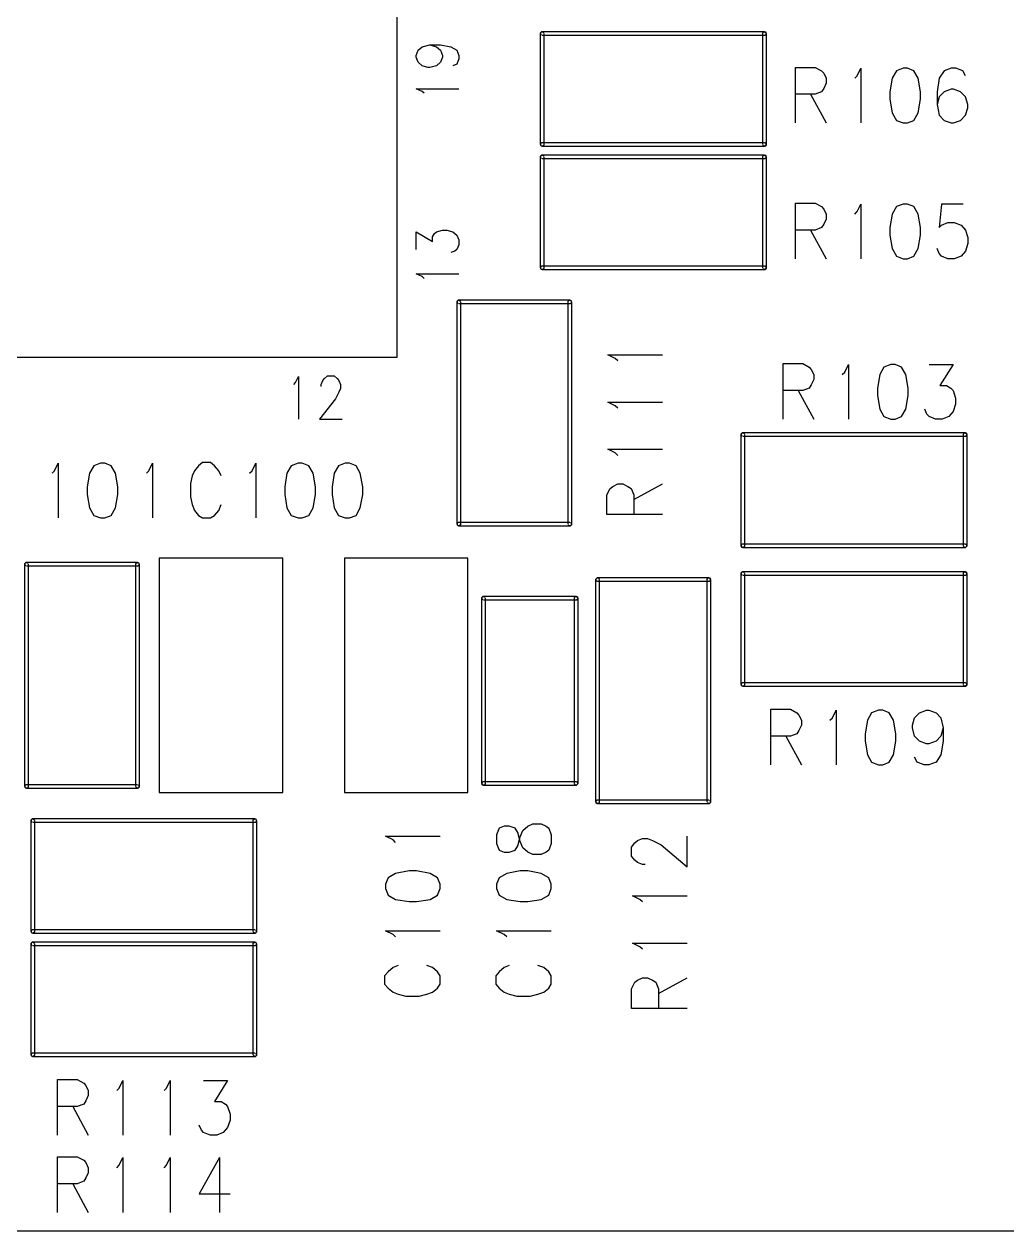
# Model space of a CAD drawing. Extents: x 295 to 953, y 10 to 290.
# Drawn here: x 719.1 to 750.93, y 80 to 119.1 of the extents above; entities that cross this region are included whole.
import ezdxf

# ---------------------------------------------------------------- set-up
doc = ezdxf.new("R2010")
doc.units = 0
doc.header["$LTSCALE"] = 5
doc.header["$MEASUREMENT"] = 0
doc.layers.add('13_C-SILK_GBR', color=7, linetype='CONTINUOUS')

msp = doc.modelspace()

# ---------------------------------------------------------------- linework, layer by layer
at = {"layer": '13_C-SILK_GBR', "color": 7}
for p, q in [((731.178, 120.7), (731.178, 108.3)), ((735.824, 118.82), (735.858, 118.854)), ((735.858, 118.854), (735.824, 118.82)), ((735.824, 118.8), (735.824, 118.82)), ((735.824, 118.82), (735.824, 118.78)), ((735.824, 115.2), (735.824, 118.8)), ((735.824, 118.78), (735.858, 118.746)), ((735.858, 118.854), (735.898, 118.854)), ((735.878, 118.854), (735.858, 118.854)), ((743.078, 118.854), (735.878, 118.854)), ((735.878, 118.746), (743.078, 118.746)), ((735.898, 118.854), (735.932, 118.82)), ((735.932, 118.8), (735.932, 115.2)), ((743.024, 118.82), (743.058, 118.854)), ((743.024, 118.8), (743.024, 118.82)), ((743.024, 115.2), (743.024, 118.8)), ((743.058, 118.854), (743.098, 118.854)), ((743.078, 118.746), (743.098, 118.746)), ((743.098, 118.854), (743.132, 118.82)), ((743.132, 118.82), (743.098, 118.854)), ((743.098, 118.746), (743.132, 118.78)), ((743.132, 118.78), (743.132, 118.82)), ((743.132, 118.8), (743.132, 115.2)), ((731.8, 118.082), (731.862, 118.256)), ((731.8, 118.03), (731.8, 118.082)), ((731.862, 118.256), (731.99, 118.366)), ((731.99, 118.366), (732.244, 118.424)), ((732.244, 118.424), (732.456, 118.366)), ((732.244, 118.424), (732.584, 118.424)), ((732.456, 118.366), (732.584, 118.256)), ((732.584, 118.424), (732.924, 118.366)), ((732.584, 118.256), (732.648, 118.082)), ((732.648, 118.082), (732.648, 118.03)), ((732.924, 118.366), (733.114, 118.256)), ((733.114, 118.256), (733.178, 118.082)), ((733.178, 118.082), (733.178, 117.972)), ((731.862, 117.864), (731.8, 118.03)), ((731.99, 117.746), (731.862, 117.864)), ((732.182, 117.696), (731.99, 117.746)), ((732.244, 117.696), (732.182, 117.696)), ((732.456, 117.746), (732.244, 117.696)), ((732.584, 117.864), (732.456, 117.746)), ((732.648, 118.03), (732.584, 117.864)), ((733.114, 117.806), (732.988, 117.746)), ((733.178, 117.972), (733.114, 117.806)), ((744.086, 115.9), (744.086, 117.7)), ((744.086, 117.7), (744.722, 117.7)), ((744.722, 117.7), (744.932, 117.59)), ((744.932, 117.59), (745, 117.51)), ((745, 117.51), (745.08, 117.346)), ((745.08, 117.346), (745.08, 117.182)), ((746.004, 117.346), (746.084, 117.428)), ((746.084, 117.428), (746.202, 117.672)), ((746.202, 117.672), (746.202, 115.9)), ((747.216, 117.346), (747.146, 116.91)), ((747.354, 117.59), (747.216, 117.346)), ((747.574, 117.672), (747.354, 117.59)), ((747.712, 117.672), (747.574, 117.672)), ((747.922, 117.59), (747.712, 117.672)), ((748.06, 117.346), (747.922, 117.59)), ((748.14, 116.91), (748.06, 117.346)), ((748.746, 117.346), (748.676, 116.91)), ((748.904, 117.59), (748.746, 117.346)), ((749.134, 117.672), (748.904, 117.59)), ((749.282, 117.672), (749.134, 117.672)), ((749.512, 117.59), (749.282, 117.672)), ((749.59, 117.428), (749.512, 117.59)), ((731.99, 116.918), (731.8, 117.006)), ((731.8, 117.006), (733.178, 117.006)), ((732.054, 116.86), (731.99, 116.918)), ((744.932, 116.91), (744.722, 116.828)), ((745, 117.018), (744.932, 116.91)), ((745.08, 117.182), (745, 117.018)), ((747.146, 116.91), (747.146, 116.664)), ((748.14, 116.664), (748.14, 116.91)), ((748.676, 116.91), (748.676, 116.5)), ((748.904, 116.91), (748.746, 116.746)), ((749.134, 116.99), (748.904, 116.91)), ((749.202, 116.99), (749.134, 116.99)), ((749.432, 116.91), (749.202, 116.99)), ((749.59, 116.746), (749.432, 116.91)), ((744.722, 116.828), (744.086, 116.828)), ((744.574, 116.828), (745.08, 115.9)), ((747.146, 116.664), (747.216, 116.228)), ((748.06, 116.228), (748.14, 116.664)), ((748.746, 116.746), (748.676, 116.5)), ((749.67, 116.5), (749.59, 116.746)), ((747.216, 116.228), (747.354, 115.982)), ((747.922, 115.982), (748.06, 116.228)), ((748.676, 116.5), (748.746, 116.146)), ((748.746, 116.146), (748.904, 115.982)), ((749.432, 115.982), (749.59, 116.146)), ((749.59, 116.146), (749.67, 116.39)), ((749.67, 116.39), (749.67, 116.5)), ((747.354, 115.982), (747.574, 115.9)), ((747.574, 115.9), (747.712, 115.9)), ((747.712, 115.9), (747.922, 115.982)), ((748.904, 115.982), (749.134, 115.9)), ((749.134, 115.9), (749.202, 115.9)), ((749.202, 115.9), (749.432, 115.982)), ((735.858, 115.254), (735.824, 115.22)), ((735.824, 115.22), (735.824, 115.18)), ((735.824, 115.18), (735.858, 115.146)), ((735.858, 115.146), (735.824, 115.18)), ((735.878, 115.254), (735.858, 115.254)), ((735.898, 115.146), (735.858, 115.146)), ((743.078, 115.254), (735.878, 115.254)), ((735.878, 115.146), (743.078, 115.146)), ((735.932, 115.18), (735.898, 115.146)), ((735.932, 115.2), (735.932, 115.18)), ((743.058, 115.146), (743.024, 115.18)), ((743.098, 115.146), (743.058, 115.146)), ((743.078, 115.146), (743.098, 115.146)), ((743.132, 115.22), (743.098, 115.254)), ((743.132, 115.18), (743.098, 115.146)), ((743.098, 115.146), (743.132, 115.18)), ((743.132, 115.18), (743.132, 115.22)), ((743.132, 115.2), (743.132, 115.18)), ((735.824, 114.82), (735.858, 114.854)), ((735.858, 114.854), (735.824, 114.82)), ((735.824, 114.8), (735.824, 114.82)), ((735.824, 114.82), (735.824, 114.78)), ((735.824, 111.2), (735.824, 114.8)), ((735.824, 114.78), (735.858, 114.746)), ((735.858, 114.854), (735.898, 114.854)), ((735.878, 114.854), (735.858, 114.854)), ((743.078, 114.854), (735.878, 114.854)), ((735.878, 114.746), (743.078, 114.746)), ((735.898, 114.854), (735.932, 114.82)), ((735.932, 114.8), (735.932, 111.2)), ((743.024, 114.82), (743.058, 114.854)), ((743.024, 114.8), (743.024, 114.82)), ((743.024, 111.2), (743.024, 114.8)), ((743.058, 114.854), (743.098, 114.854)), ((743.078, 114.746), (743.098, 114.746)), ((743.098, 114.854), (743.132, 114.82)), ((743.132, 114.82), (743.098, 114.854)), ((743.098, 114.746), (743.132, 114.78)), ((743.132, 114.78), (743.132, 114.82)), ((743.132, 114.8), (743.132, 111.2)), ((744.086, 111.5), (744.086, 113.3)), ((744.086, 113.3), (744.722, 113.3)), ((744.722, 113.3), (744.932, 113.19)), ((744.932, 113.19), (745, 113.11)), ((745, 113.11), (745.08, 112.946)), ((746.004, 112.946), (746.084, 113.028)), ((746.084, 113.028), (746.202, 113.272)), ((746.202, 113.272), (746.202, 111.5)), ((747.354, 113.19), (747.216, 112.946)), ((747.574, 113.272), (747.354, 113.19)), ((747.712, 113.272), (747.574, 113.272)), ((747.922, 113.19), (747.712, 113.272)), ((748.06, 112.946), (747.922, 113.19)), ((748.814, 113.272), (748.746, 112.51)), ((749.522, 113.272), (748.814, 113.272)), ((745, 112.618), (744.932, 112.51)), ((745.08, 112.782), (745, 112.618)), ((745.08, 112.946), (745.08, 112.782)), ((747.216, 112.946), (747.146, 112.51)), ((748.14, 112.51), (748.06, 112.946)), ((748.814, 112.59), (749.024, 112.672)), ((749.024, 112.672), (749.232, 112.672)), ((749.232, 112.672), (749.452, 112.59)), ((731.8, 111.798), (731.8, 112.366)), ((731.8, 112.366), (732.33, 112.052)), ((732.33, 112.212), (732.394, 112.314)), ((732.394, 112.314), (732.456, 112.366)), ((732.456, 112.366), (732.648, 112.424)), ((732.648, 112.424), (732.796, 112.424)), ((732.796, 112.424), (732.988, 112.366)), ((732.988, 112.366), (733.114, 112.264)), ((733.114, 112.264), (733.178, 112.11)), ((744.722, 112.428), (744.086, 112.428)), ((744.574, 112.428), (745.08, 111.5)), ((744.932, 112.51), (744.722, 112.428)), ((747.146, 112.51), (747.146, 112.264)), ((747.146, 112.264), (747.216, 111.828)), ((748.06, 111.828), (748.14, 112.264)), ((748.14, 112.264), (748.14, 112.51)), ((748.746, 112.51), (748.814, 112.59)), ((749.452, 112.59), (749.59, 112.428)), ((749.59, 112.428), (749.67, 112.182)), ((732.33, 112.052), (732.33, 112.212)), ((733.178, 111.95), (733.114, 111.798)), ((733.178, 112.11), (733.178, 111.95)), ((747.216, 111.828), (747.354, 111.582)), ((747.922, 111.582), (748.06, 111.828)), ((748.746, 111.664), (748.676, 111.828)), ((749.67, 111.99), (749.59, 111.746)), ((749.67, 112.182), (749.67, 111.99)), ((733.05, 111.746), (732.924, 111.696)), ((733.114, 111.798), (733.05, 111.746)), ((747.354, 111.582), (747.574, 111.5)), ((747.574, 111.5), (747.712, 111.5)), ((747.712, 111.5), (747.922, 111.582)), ((748.814, 111.582), (748.746, 111.664)), ((749.024, 111.5), (748.814, 111.582)), ((749.232, 111.5), (749.024, 111.5)), ((749.452, 111.582), (749.232, 111.5)), ((749.59, 111.746), (749.452, 111.582)), ((735.858, 111.254), (735.824, 111.22)), ((735.824, 111.22), (735.824, 111.18)), ((735.824, 111.18), (735.858, 111.146)), ((735.858, 111.146), (735.824, 111.18)), ((735.878, 111.254), (735.858, 111.254)), ((735.898, 111.146), (735.858, 111.146)), ((743.078, 111.254), (735.878, 111.254)), ((735.878, 111.146), (743.078, 111.146)), ((735.932, 111.18), (735.898, 111.146)), ((735.932, 111.2), (735.932, 111.18)), ((743.058, 111.146), (743.024, 111.18)), ((743.098, 111.146), (743.058, 111.146)), ((743.078, 111.146), (743.098, 111.146)), ((743.132, 111.22), (743.098, 111.254)), ((743.132, 111.18), (743.098, 111.146)), ((743.098, 111.146), (743.132, 111.18)), ((743.132, 111.18), (743.132, 111.22)), ((743.132, 111.2), (743.132, 111.18)), ((731.99, 110.918), (731.8, 111.006)), ((731.8, 111.006), (733.178, 111.006)), ((732.054, 110.86), (731.99, 110.918)), ((733.158, 110.154), (733.124, 110.12)), ((733.124, 110.12), (733.158, 110.154)), ((733.124, 110.12), (733.124, 110.08)), ((733.124, 110.1), (733.124, 110.12)), ((733.124, 102.9), (733.124, 110.1)), ((733.124, 110.08), (733.158, 110.046)), ((733.178, 110.154), (733.158, 110.154)), ((733.158, 110.154), (733.198, 110.154)), ((736.778, 110.154), (733.178, 110.154)), ((733.178, 110.046), (736.778, 110.046)), ((733.198, 110.154), (733.232, 110.12)), ((733.232, 110.1), (733.232, 102.9)), ((736.724, 110.12), (736.758, 110.154)), ((736.724, 110.1), (736.724, 110.12)), ((736.724, 102.9), (736.724, 110.1)), ((736.758, 110.154), (736.798, 110.154)), ((736.778, 110.046), (736.798, 110.046)), ((736.832, 110.12), (736.798, 110.154)), ((736.798, 110.154), (736.832, 110.12)), ((736.798, 110.046), (736.832, 110.08)), ((736.832, 110.08), (736.832, 110.12)), ((736.832, 110.1), (736.832, 102.9)), ((738.25, 108.266), (738.006, 108.384)), ((738.006, 108.384), (739.778, 108.384)), ((731.178, 108.3), (714.778, 108.3)), ((738.332, 108.186), (738.25, 108.266)), ((743.686, 106.3), (743.686, 108.1)), ((743.686, 108.1), (744.322, 108.1)), ((744.322, 108.1), (744.532, 107.99)), ((744.532, 107.99), (744.6, 107.91)), ((745.684, 107.828), (745.802, 108.072)), ((745.802, 108.072), (745.802, 106.3)), ((746.954, 107.99), (746.816, 107.746)), ((747.174, 108.072), (746.954, 107.99)), ((747.312, 108.072), (747.174, 108.072)), ((747.522, 107.99), (747.312, 108.072)), ((747.66, 107.746), (747.522, 107.99)), ((748.414, 108.072), (749.19, 108.072)), ((749.19, 108.072), (748.764, 107.39)), ((727.896, 107.488), (727.984, 107.678)), ((727.984, 107.678), (727.984, 106.3)), ((728.724, 107.424), (728.776, 107.552)), ((728.776, 107.552), (728.826, 107.616)), ((728.826, 107.616), (728.928, 107.7)), ((728.928, 107.7), (729.14, 107.7)), ((729.14, 107.7), (729.242, 107.616)), ((729.242, 107.616), (729.292, 107.552)), ((729.292, 107.552), (729.344, 107.424)), ((744.6, 107.91), (744.68, 107.746)), ((744.68, 107.582), (744.6, 107.418)), ((744.68, 107.746), (744.68, 107.582)), ((745.604, 107.746), (745.684, 107.828)), ((746.816, 107.746), (746.746, 107.31)), ((747.74, 107.31), (747.66, 107.746)), ((727.838, 107.424), (727.896, 107.488)), ((728.724, 107.36), (728.724, 107.424)), ((729.292, 107.17), (729.19, 106.958)), ((729.344, 107.296), (729.292, 107.17)), ((729.344, 107.424), (729.344, 107.296)), ((744.322, 107.228), (743.686, 107.228)), ((744.174, 107.228), (744.68, 106.3)), ((744.532, 107.31), (744.322, 107.228)), ((744.6, 107.418), (744.532, 107.31)), ((746.746, 107.31), (746.746, 107.064)), ((747.74, 107.064), (747.74, 107.31)), ((748.764, 107.39), (748.982, 107.39)), ((748.982, 107.39), (749.122, 107.31)), ((749.122, 107.31), (749.19, 107.228)), ((749.19, 107.228), (749.27, 106.982)), ((729.19, 106.958), (728.674, 106.3)), ((738.25, 106.736), (738.006, 106.854)), ((738.006, 106.854), (739.778, 106.854)), ((746.746, 107.064), (746.816, 106.628)), ((747.66, 106.628), (747.74, 107.064)), ((749.27, 106.79), (749.19, 106.546)), ((749.27, 106.982), (749.27, 106.79)), ((738.332, 106.656), (738.25, 106.736)), ((746.816, 106.628), (746.954, 106.382)), ((746.954, 106.382), (747.174, 106.3)), ((747.312, 106.3), (747.522, 106.382)), ((747.522, 106.382), (747.66, 106.628)), ((748.346, 106.464), (748.276, 106.628)), ((748.414, 106.382), (748.346, 106.464)), ((748.624, 106.3), (748.414, 106.382)), ((749.052, 106.382), (748.842, 106.3)), ((749.19, 106.546), (749.052, 106.382)), ((728.674, 106.3), (729.402, 106.3)), ((747.174, 106.3), (747.312, 106.3)), ((748.842, 106.3), (748.624, 106.3)), ((742.324, 105.82), (742.358, 105.854)), ((742.358, 105.854), (742.324, 105.82)), ((742.324, 105.8), (742.324, 105.82)), ((742.324, 105.82), (742.324, 105.78)), ((742.324, 102.2), (742.324, 105.8)), ((742.324, 105.78), (742.358, 105.746)), ((742.358, 105.854), (742.398, 105.854)), ((742.378, 105.854), (742.358, 105.854)), ((749.578, 105.854), (742.378, 105.854)), ((742.378, 105.746), (749.578, 105.746)), ((742.398, 105.854), (742.432, 105.82)), ((742.432, 105.8), (742.432, 102.2)), ((749.524, 105.82), (749.558, 105.854)), ((749.524, 105.8), (749.524, 105.82)), ((749.524, 102.2), (749.524, 105.8)), ((749.558, 105.854), (749.598, 105.854)), ((749.578, 105.746), (749.598, 105.746)), ((749.632, 105.82), (749.598, 105.854)), ((749.598, 105.854), (749.632, 105.82)), ((749.598, 105.746), (749.632, 105.78)), ((749.632, 105.78), (749.632, 105.82)), ((749.632, 105.8), (749.632, 102.2)), ((738.25, 105.206), (738.006, 105.324)), ((738.006, 105.324), (739.778, 105.324)), ((738.332, 105.126), (738.25, 105.206)), ((720.084, 104.628), (720.202, 104.872)), ((720.202, 104.872), (720.202, 103.1)), ((721.354, 104.79), (721.216, 104.546)), ((721.574, 104.872), (721.354, 104.79)), ((721.712, 104.872), (721.574, 104.872)), ((721.922, 104.79), (721.712, 104.872)), ((722.06, 104.546), (721.922, 104.79)), ((723.144, 104.628), (723.262, 104.872)), ((723.262, 104.872), (723.262, 103.1)), ((724.744, 104.79), (724.616, 104.628)), ((724.874, 104.9), (724.744, 104.79)), ((725.142, 104.9), (724.874, 104.9)), ((725.272, 104.79), (725.142, 104.9)), ((725.41, 104.628), (725.272, 104.79)), ((726.484, 104.628), (726.602, 104.872)), ((726.602, 104.872), (726.602, 103.1)), ((727.754, 104.79), (727.616, 104.546)), ((727.974, 104.872), (727.754, 104.79)), ((728.112, 104.872), (727.974, 104.872)), ((728.322, 104.79), (728.112, 104.872)), ((728.46, 104.546), (728.322, 104.79)), ((729.284, 104.79), (729.146, 104.546)), ((729.504, 104.872), (729.284, 104.79)), ((729.642, 104.872), (729.504, 104.872)), ((729.852, 104.79), (729.642, 104.872)), ((729.99, 104.546), (729.852, 104.79)), ((720.004, 104.546), (720.084, 104.628)), ((721.216, 104.546), (721.146, 104.11)), ((722.14, 104.11), (722.06, 104.546)), ((723.064, 104.546), (723.144, 104.628)), ((724.546, 104.464), (724.486, 104.218)), ((724.616, 104.628), (724.546, 104.464)), ((725.48, 104.464), (725.41, 104.628)), ((726.404, 104.546), (726.484, 104.628)), ((727.616, 104.546), (727.546, 104.11)), ((728.54, 104.11), (728.46, 104.546)), ((729.146, 104.546), (729.076, 104.11)), ((730.07, 104.11), (729.99, 104.546)), ((721.146, 104.11), (721.146, 103.864)), ((722.14, 103.864), (722.14, 104.11)), ((724.486, 104.218), (724.486, 103.782)), ((727.546, 104.11), (727.546, 103.864)), ((728.54, 103.864), (728.54, 104.11)), ((729.076, 104.11), (729.076, 103.864)), ((730.07, 103.864), (730.07, 104.11)), ((737.978, 103.844), (738.088, 104.054)), ((738.088, 104.054), (738.168, 104.122)), ((738.168, 104.122), (738.332, 104.202)), ((738.332, 104.202), (738.496, 104.202)), ((738.496, 104.202), (738.66, 104.122)), ((738.66, 104.122), (738.768, 104.054)), ((738.768, 104.054), (738.85, 103.844)), ((738.85, 103.696), (739.778, 104.202)), ((721.146, 103.864), (721.216, 103.428)), ((722.06, 103.428), (722.14, 103.864)), ((724.486, 103.782), (724.546, 103.536)), ((727.546, 103.864), (727.616, 103.428)), ((728.46, 103.428), (728.54, 103.864)), ((729.076, 103.864), (729.146, 103.428)), ((729.99, 103.428), (730.07, 103.864)), ((737.978, 103.208), (737.978, 103.844)), ((738.85, 103.844), (738.85, 103.208)), ((721.216, 103.428), (721.354, 103.182)), ((721.922, 103.182), (722.06, 103.428)), ((724.546, 103.536), (724.616, 103.346)), ((724.616, 103.346), (724.744, 103.182)), ((725.272, 103.182), (725.41, 103.346)), ((725.41, 103.346), (725.48, 103.536)), ((727.616, 103.428), (727.754, 103.182)), ((728.322, 103.182), (728.46, 103.428)), ((729.146, 103.428), (729.284, 103.182)), ((729.852, 103.182), (729.99, 103.428)), ((721.354, 103.182), (721.574, 103.1)), ((721.574, 103.1), (721.712, 103.1)), ((721.712, 103.1), (721.922, 103.182)), ((724.744, 103.182), (724.874, 103.1)), ((724.874, 103.1), (725.142, 103.1)), ((725.142, 103.1), (725.272, 103.182)), ((727.754, 103.182), (727.974, 103.1)), ((727.974, 103.1), (728.112, 103.1)), ((728.112, 103.1), (728.322, 103.182)), ((729.284, 103.182), (729.504, 103.1)), ((729.504, 103.1), (729.642, 103.1)), ((729.642, 103.1), (729.852, 103.182)), ((733.158, 102.954), (733.124, 102.92)), ((733.124, 102.92), (733.124, 102.88)), ((733.124, 102.88), (733.158, 102.846)), ((733.158, 102.846), (733.124, 102.88)), ((733.178, 102.954), (733.158, 102.954)), ((733.198, 102.846), (733.158, 102.846)), ((736.778, 102.954), (733.178, 102.954)), ((733.178, 102.846), (736.778, 102.846)), ((733.232, 102.88), (733.198, 102.846)), ((733.232, 102.9), (733.232, 102.88)), ((736.758, 102.846), (736.724, 102.88)), ((736.798, 102.846), (736.758, 102.846)), ((736.778, 102.846), (736.798, 102.846)), ((736.832, 102.92), (736.798, 102.954)), ((736.832, 102.88), (736.798, 102.846)), ((736.798, 102.846), (736.832, 102.88)), ((736.832, 102.88), (736.832, 102.92)), ((736.832, 102.9), (736.832, 102.88)), ((739.778, 103.208), (737.978, 103.208)), ((742.358, 102.254), (742.324, 102.22)), ((742.324, 102.22), (742.324, 102.18)), ((742.358, 102.146), (742.324, 102.18)), ((742.324, 102.18), (742.358, 102.146)), ((742.378, 102.254), (742.358, 102.254)), ((742.398, 102.146), (742.358, 102.146)), ((749.578, 102.254), (742.378, 102.254)), ((742.378, 102.146), (749.578, 102.146)), ((742.432, 102.18), (742.398, 102.146)), ((742.432, 102.2), (742.432, 102.18)), ((749.558, 102.146), (749.524, 102.18)), ((749.598, 102.146), (749.558, 102.146)), ((749.578, 102.146), (749.598, 102.146)), ((749.632, 102.22), (749.598, 102.254)), ((749.632, 102.18), (749.598, 102.146)), ((749.598, 102.146), (749.632, 102.18)), ((749.632, 102.18), (749.632, 102.22)), ((749.632, 102.2), (749.632, 102.18)), ((723.478, 101.8), (723.478, 94.2)), ((727.478, 101.8), (723.478, 101.8)), ((727.478, 94.2), (727.478, 101.8)), ((729.478, 101.8), (729.478, 94.2)), ((733.478, 101.8), (729.478, 101.8)), ((733.478, 94.2), (733.478, 101.8)), ((719.158, 101.654), (719.124, 101.62)), ((719.124, 101.62), (719.158, 101.654)), ((719.124, 101.62), (719.124, 101.58)), ((719.124, 101.6), (719.124, 101.62)), ((719.124, 94.4), (719.124, 101.6)), ((719.124, 101.58), (719.158, 101.546)), ((719.178, 101.654), (719.158, 101.654)), ((719.158, 101.654), (719.198, 101.654)), ((722.778, 101.654), (719.178, 101.654)), ((719.178, 101.546), (722.778, 101.546)), ((719.198, 101.654), (719.232, 101.62)), ((719.232, 101.6), (719.232, 94.4)), ((722.724, 101.62), (722.758, 101.654)), ((722.724, 101.6), (722.724, 101.62)), ((722.724, 94.4), (722.724, 101.6)), ((722.758, 101.654), (722.798, 101.654)), ((722.778, 101.546), (722.798, 101.546)), ((722.832, 101.62), (722.798, 101.654)), ((722.798, 101.654), (722.832, 101.62)), ((722.798, 101.546), (722.832, 101.58)), ((722.832, 101.58), (722.832, 101.62)), ((722.832, 101.6), (722.832, 94.4)), ((742.324, 101.32), (742.358, 101.354)), ((742.358, 101.354), (742.324, 101.32)), ((742.324, 101.3), (742.324, 101.32)), ((742.324, 101.32), (742.324, 101.28)), ((742.324, 97.7), (742.324, 101.3)), ((742.324, 101.28), (742.358, 101.246)), ((742.358, 101.354), (742.398, 101.354)), ((742.378, 101.354), (742.358, 101.354)), ((749.578, 101.354), (742.378, 101.354)), ((742.398, 101.354), (742.432, 101.32)), ((742.432, 101.3), (742.432, 97.7)), ((749.524, 101.32), (749.558, 101.354)), ((749.524, 101.3), (749.524, 101.32)), ((749.524, 97.7), (749.524, 101.3)), ((749.558, 101.354), (749.598, 101.354)), ((749.632, 101.32), (749.598, 101.354)), ((749.598, 101.354), (749.632, 101.32)), ((749.598, 101.246), (749.632, 101.28)), ((749.632, 101.28), (749.632, 101.32)), ((749.632, 101.3), (749.632, 97.7)), ((737.658, 101.154), (737.624, 101.12)), ((737.624, 101.12), (737.658, 101.154)), ((737.624, 101.12), (737.624, 101.08)), ((737.624, 101.1), (737.624, 101.12)), ((737.624, 93.9), (737.624, 101.1)), ((737.624, 101.08), (737.658, 101.046)), ((737.678, 101.154), (737.658, 101.154)), ((737.658, 101.154), (737.698, 101.154)), ((741.278, 101.154), (737.678, 101.154)), ((737.678, 101.046), (741.278, 101.046)), ((737.698, 101.154), (737.732, 101.12)), ((737.732, 101.1), (737.732, 93.9)), ((741.224, 101.12), (741.258, 101.154)), ((741.224, 101.1), (741.224, 101.12)), ((741.224, 93.9), (741.224, 101.1)), ((741.258, 101.154), (741.298, 101.154)), ((741.278, 101.046), (741.298, 101.046)), ((741.332, 101.12), (741.298, 101.154)), ((741.298, 101.154), (741.332, 101.12)), ((741.298, 101.046), (741.332, 101.08)), ((741.332, 101.08), (741.332, 101.12)), ((741.332, 101.1), (741.332, 93.9)), ((742.378, 101.246), (749.578, 101.246)), ((749.578, 101.246), (749.598, 101.246)), ((733.924, 100.52), (733.958, 100.554)), ((733.958, 100.554), (733.924, 100.52)), ((733.924, 100.5), (733.924, 100.52)), ((733.924, 100.52), (733.924, 100.48)), ((733.924, 94.5), (733.924, 100.5)), ((733.958, 100.554), (733.998, 100.554)), ((733.978, 100.554), (733.958, 100.554)), ((736.978, 100.554), (733.978, 100.554)), ((733.998, 100.554), (734.032, 100.52)), ((734.032, 100.5), (734.032, 94.5)), ((736.924, 100.52), (736.958, 100.554)), ((736.924, 100.5), (736.924, 100.52)), ((736.924, 94.5), (736.924, 100.5)), ((736.958, 100.554), (736.998, 100.554)), ((736.998, 100.554), (737.032, 100.52)), ((737.032, 100.52), (736.998, 100.554)), ((737.032, 100.48), (737.032, 100.52)), ((737.032, 100.5), (737.032, 94.5)), ((733.924, 100.48), (733.958, 100.446)), ((733.978, 100.446), (736.978, 100.446)), ((736.978, 100.446), (736.998, 100.446)), ((736.998, 100.446), (737.032, 100.48)), ((742.358, 97.754), (742.324, 97.72)), ((742.378, 97.754), (742.358, 97.754)), ((749.578, 97.754), (742.378, 97.754)), ((749.632, 97.72), (749.598, 97.754)), ((742.324, 97.72), (742.324, 97.68)), ((742.358, 97.646), (742.324, 97.68)), ((742.324, 97.68), (742.358, 97.646)), ((742.398, 97.646), (742.358, 97.646)), ((742.378, 97.646), (749.578, 97.646)), ((742.432, 97.68), (742.398, 97.646)), ((742.432, 97.7), (742.432, 97.68)), ((749.558, 97.646), (749.524, 97.68)), ((749.598, 97.646), (749.558, 97.646)), ((749.578, 97.646), (749.598, 97.646)), ((749.632, 97.68), (749.598, 97.646)), ((749.598, 97.646), (749.632, 97.68)), ((749.632, 97.68), (749.632, 97.72)), ((749.632, 97.7), (749.632, 97.68)), ((743.286, 95.1), (743.286, 96.9)), ((743.286, 96.9), (743.922, 96.9)), ((743.922, 96.9), (744.132, 96.79)), ((744.132, 96.79), (744.2, 96.71)), ((744.2, 96.71), (744.28, 96.546)), ((745.204, 96.546), (745.284, 96.628)), ((745.284, 96.628), (745.402, 96.872)), ((745.402, 96.872), (745.402, 95.1)), ((746.554, 96.79), (746.416, 96.546)), ((746.774, 96.872), (746.554, 96.79)), ((746.912, 96.872), (746.774, 96.872)), ((747.122, 96.79), (746.912, 96.872)), ((747.26, 96.546), (747.122, 96.79)), ((747.876, 96.382), (747.946, 96.628)), ((747.946, 96.628), (748.104, 96.79)), ((748.104, 96.79), (748.334, 96.872)), ((748.334, 96.872), (748.402, 96.872)), ((748.402, 96.872), (748.642, 96.79)), ((748.642, 96.79), (748.79, 96.628)), ((748.79, 96.628), (748.87, 96.3)), ((744.2, 96.218), (744.132, 96.11)), ((744.28, 96.382), (744.2, 96.218)), ((744.28, 96.546), (744.28, 96.382)), ((746.416, 96.546), (746.346, 96.11)), ((747.34, 96.11), (747.26, 96.546)), ((747.876, 96.3), (747.876, 96.382)), ((747.946, 96.028), (747.876, 96.3)), ((748.87, 96.3), (748.79, 96.028)), ((748.87, 96.3), (748.87, 95.864)), ((743.922, 96.028), (743.286, 96.028)), ((743.774, 96.028), (744.28, 95.1)), ((744.132, 96.11), (743.922, 96.028)), ((746.346, 96.11), (746.346, 95.864)), ((746.346, 95.864), (746.416, 95.428)), ((747.26, 95.428), (747.34, 95.864)), ((747.34, 95.864), (747.34, 96.11)), ((748.104, 95.864), (747.946, 96.028)), ((748.334, 95.782), (748.104, 95.864)), ((748.642, 95.864), (748.402, 95.782)), ((748.79, 96.028), (748.642, 95.864)), ((748.87, 95.864), (748.79, 95.428)), ((746.416, 95.428), (746.554, 95.182)), ((747.122, 95.182), (747.26, 95.428)), ((748.402, 95.782), (748.334, 95.782)), ((748.79, 95.428), (748.642, 95.182)), ((746.554, 95.182), (746.774, 95.1)), ((746.774, 95.1), (746.912, 95.1)), ((746.912, 95.1), (747.122, 95.182)), ((748.024, 95.182), (747.946, 95.346)), ((748.254, 95.1), (748.024, 95.182)), ((748.402, 95.1), (748.254, 95.1)), ((748.642, 95.182), (748.402, 95.1)), ((719.158, 94.454), (719.124, 94.42)), ((719.124, 94.42), (719.124, 94.38)), ((719.124, 94.38), (719.158, 94.346)), ((719.158, 94.346), (719.124, 94.38)), ((719.178, 94.454), (719.158, 94.454)), ((719.198, 94.346), (719.158, 94.346)), ((722.778, 94.454), (719.178, 94.454)), ((719.178, 94.346), (722.778, 94.346)), ((719.232, 94.38), (719.198, 94.346)), ((719.232, 94.4), (719.232, 94.38)), ((722.758, 94.346), (722.724, 94.38)), ((722.798, 94.346), (722.758, 94.346)), ((722.778, 94.346), (722.798, 94.346)), ((722.832, 94.42), (722.798, 94.454)), ((722.832, 94.38), (722.798, 94.346)), ((722.798, 94.346), (722.832, 94.38)), ((722.832, 94.38), (722.832, 94.42)), ((722.832, 94.4), (722.832, 94.38)), ((733.958, 94.554), (733.924, 94.52)), ((733.924, 94.52), (733.924, 94.48)), ((733.924, 94.48), (733.958, 94.446)), ((733.958, 94.446), (733.924, 94.48)), ((733.978, 94.554), (733.958, 94.554)), ((733.998, 94.446), (733.958, 94.446)), ((736.978, 94.554), (733.978, 94.554)), ((733.978, 94.446), (736.978, 94.446)), ((734.032, 94.48), (733.998, 94.446)), ((734.032, 94.5), (734.032, 94.48)), ((736.958, 94.446), (736.924, 94.48)), ((736.998, 94.446), (736.958, 94.446)), ((736.978, 94.446), (736.998, 94.446)), ((737.032, 94.52), (736.998, 94.554)), ((737.032, 94.48), (736.998, 94.446)), ((736.998, 94.446), (737.032, 94.48)), ((737.032, 94.48), (737.032, 94.52)), ((737.032, 94.5), (737.032, 94.48)), ((723.478, 94.2), (727.478, 94.2)), ((729.478, 94.2), (733.478, 94.2)), ((737.658, 93.954), (737.624, 93.92)), ((737.624, 93.92), (737.624, 93.88)), ((737.624, 93.88), (737.658, 93.846)), ((737.658, 93.846), (737.624, 93.88)), ((737.678, 93.954), (737.658, 93.954)), ((737.698, 93.846), (737.658, 93.846)), ((741.278, 93.954), (737.678, 93.954)), ((737.678, 93.846), (741.278, 93.846)), ((737.732, 93.88), (737.698, 93.846)), ((737.732, 93.9), (737.732, 93.88)), ((741.258, 93.846), (741.224, 93.88)), ((741.298, 93.846), (741.258, 93.846)), ((741.278, 93.846), (741.298, 93.846)), ((741.332, 93.92), (741.298, 93.954)), ((741.332, 93.88), (741.298, 93.846)), ((741.298, 93.846), (741.332, 93.88)), ((741.332, 93.88), (741.332, 93.92)), ((741.332, 93.9), (741.332, 93.88)), ((719.324, 93.32), (719.358, 93.354)), ((719.358, 93.354), (719.324, 93.32)), ((719.324, 93.3), (719.324, 93.32)), ((719.324, 93.32), (719.324, 93.28)), ((719.324, 89.7), (719.324, 93.3)), ((719.324, 93.28), (719.358, 93.246)), ((719.358, 93.354), (719.398, 93.354)), ((719.378, 93.354), (719.358, 93.354)), ((726.578, 93.354), (719.378, 93.354)), ((719.378, 93.246), (726.578, 93.246)), ((719.398, 93.354), (719.432, 93.32)), ((719.432, 93.3), (719.432, 89.7)), ((726.524, 93.32), (726.558, 93.354)), ((726.524, 93.3), (726.524, 93.32)), ((726.524, 89.7), (726.524, 93.3)), ((726.558, 93.354), (726.598, 93.354)), ((726.578, 93.246), (726.598, 93.246)), ((726.632, 93.32), (726.598, 93.354)), ((726.598, 93.354), (726.632, 93.32)), ((726.598, 93.246), (726.632, 93.28)), ((726.632, 93.28), (726.632, 93.32)), ((726.632, 93.3), (726.632, 89.7)), ((734.65, 93.112), (734.488, 93.044)), ((734.814, 93.112), (734.65, 93.112)), ((735.006, 93.044), (734.814, 93.112)), ((735.25, 92.974), (735.414, 93.112)), ((735.414, 93.112), (735.578, 93.192)), ((735.578, 93.192), (735.85, 93.192)), ((735.85, 93.192), (736.014, 93.112)), ((736.014, 93.112), (736.096, 93.044)), ((731.05, 92.666), (730.806, 92.784)), ((730.806, 92.784), (732.578, 92.784)), ((734.488, 93.044), (734.406, 92.834)), ((734.406, 92.834), (734.406, 92.546)), ((735.088, 92.904), (735.006, 93.044)), ((735.168, 92.616), (735.088, 92.904)), ((735.088, 92.476), (735.168, 92.764)), ((735.168, 92.764), (735.25, 92.974)), ((736.096, 93.044), (736.178, 92.834)), ((736.178, 92.834), (736.178, 92.546)), ((738.968, 92.644), (739.132, 92.712)), ((739.132, 92.712), (739.296, 92.712)), ((739.296, 92.712), (739.46, 92.644)), ((740.578, 91.798), (740.578, 92.792)), ((731.132, 92.586), (731.05, 92.666)), ((734.406, 92.546), (734.488, 92.336)), ((734.488, 92.336), (734.65, 92.268)), ((734.814, 92.268), (735.006, 92.336)), ((735.006, 92.336), (735.088, 92.476)), ((735.25, 92.406), (735.168, 92.616)), ((735.414, 92.268), (735.25, 92.406)), ((736.096, 92.336), (736.014, 92.268)), ((736.178, 92.546), (736.096, 92.336)), ((738.778, 92.434), (738.888, 92.574)), ((738.778, 92.146), (738.778, 92.434)), ((738.888, 92.574), (738.968, 92.644)), ((739.46, 92.644), (739.732, 92.504)), ((739.732, 92.504), (740.578, 91.798)), ((734.65, 92.268), (734.814, 92.268)), ((735.578, 92.198), (735.414, 92.268)), ((735.85, 92.198), (735.578, 92.198)), ((736.014, 92.268), (735.85, 92.198)), ((738.888, 92.006), (738.778, 92.146)), ((738.968, 91.936), (738.888, 92.006)), ((739.132, 91.868), (738.968, 91.936)), ((731.132, 91.582), (730.888, 91.444)), ((731.568, 91.662), (731.132, 91.582)), ((731.814, 91.662), (731.568, 91.662)), ((732.25, 91.582), (731.814, 91.662)), ((732.496, 91.444), (732.25, 91.582)), ((734.732, 91.582), (734.488, 91.444)), ((735.168, 91.662), (734.732, 91.582)), ((735.414, 91.662), (735.168, 91.662)), ((735.85, 91.582), (735.414, 91.662)), ((736.096, 91.444), (735.85, 91.582)), ((739.214, 91.868), (739.132, 91.868)), ((730.888, 91.444), (730.806, 91.234)), ((730.806, 91.234), (730.806, 91.096)), ((732.578, 91.234), (732.496, 91.444)), ((732.578, 91.096), (732.578, 91.234)), ((734.488, 91.444), (734.406, 91.234)), ((734.406, 91.234), (734.406, 91.096)), ((736.178, 91.234), (736.096, 91.444)), ((736.178, 91.096), (736.178, 91.234)), ((730.806, 91.096), (730.888, 90.876)), ((730.888, 90.876), (731.132, 90.738)), ((731.132, 90.738), (731.568, 90.668)), ((731.814, 90.668), (732.25, 90.738)), ((732.25, 90.738), (732.496, 90.876)), ((732.496, 90.876), (732.578, 91.096)), ((734.406, 91.096), (734.488, 90.876)), ((734.488, 90.876), (734.732, 90.738)), ((734.732, 90.738), (735.168, 90.668)), ((735.414, 90.668), (735.85, 90.738)), ((735.85, 90.738), (736.096, 90.876)), ((736.096, 90.876), (736.178, 91.096)), ((739.05, 90.736), (738.806, 90.854)), ((738.806, 90.854), (740.578, 90.854)), ((739.132, 90.656), (739.05, 90.736)), ((731.568, 90.668), (731.814, 90.668)), ((735.168, 90.668), (735.414, 90.668)), ((719.358, 89.754), (719.324, 89.72)), ((719.324, 89.72), (719.324, 89.68)), ((719.358, 89.646), (719.324, 89.68)), ((719.324, 89.68), (719.358, 89.646)), ((719.378, 89.754), (719.358, 89.754)), ((719.398, 89.646), (719.358, 89.646)), ((726.578, 89.754), (719.378, 89.754)), ((719.378, 89.646), (726.578, 89.646)), ((719.432, 89.68), (719.398, 89.646)), ((719.432, 89.7), (719.432, 89.68)), ((726.558, 89.646), (726.524, 89.68)), ((726.598, 89.646), (726.558, 89.646)), ((726.578, 89.646), (726.598, 89.646)), ((726.632, 89.72), (726.598, 89.754)), ((726.632, 89.68), (726.598, 89.646)), ((726.598, 89.646), (726.632, 89.68)), ((726.632, 89.68), (726.632, 89.72)), ((726.632, 89.7), (726.632, 89.68)), ((731.05, 89.606), (730.806, 89.724)), ((730.806, 89.724), (732.578, 89.724)), ((731.132, 89.526), (731.05, 89.606)), ((734.65, 89.606), (734.406, 89.724)), ((734.406, 89.724), (736.178, 89.724)), ((734.732, 89.526), (734.65, 89.606)), ((719.324, 89.32), (719.358, 89.354)), ((719.358, 89.354), (719.324, 89.32)), ((719.324, 89.3), (719.324, 89.32)), ((719.324, 89.32), (719.324, 89.28)), ((719.324, 85.7), (719.324, 89.3)), ((719.324, 89.28), (719.358, 89.246)), ((719.358, 89.354), (719.398, 89.354)), ((719.378, 89.354), (719.358, 89.354)), ((726.578, 89.354), (719.378, 89.354)), ((719.378, 89.246), (726.578, 89.246)), ((719.398, 89.354), (719.432, 89.32)), ((719.432, 89.3), (719.432, 85.7)), ((726.524, 89.32), (726.558, 89.354)), ((726.524, 89.3), (726.524, 89.32)), ((726.524, 85.7), (726.524, 89.3)), ((726.558, 89.354), (726.598, 89.354)), ((726.578, 89.246), (726.598, 89.246)), ((726.632, 89.32), (726.598, 89.354)), ((726.598, 89.354), (726.632, 89.32)), ((726.598, 89.246), (726.632, 89.28)), ((726.632, 89.28), (726.632, 89.32)), ((726.632, 89.3), (726.632, 85.7)), ((739.05, 89.206), (738.806, 89.324)), ((738.806, 89.324), (740.578, 89.324)), ((739.132, 89.126), (739.05, 89.206)), ((730.888, 88.394), (730.778, 88.264)), ((731.05, 88.532), (730.888, 88.394)), ((731.214, 88.602), (731.05, 88.532)), ((732.332, 88.532), (732.142, 88.602)), ((732.496, 88.394), (732.332, 88.532)), ((732.578, 88.264), (732.496, 88.394)), ((734.488, 88.394), (734.378, 88.264)), ((734.65, 88.532), (734.488, 88.394)), ((734.814, 88.602), (734.65, 88.532)), ((735.932, 88.532), (735.742, 88.602)), ((736.096, 88.394), (735.932, 88.532)), ((736.178, 88.264), (736.096, 88.394)), ((730.778, 88.264), (730.778, 87.996)), ((730.778, 87.996), (730.888, 87.866)), ((732.496, 87.866), (732.578, 87.996)), ((732.578, 87.996), (732.578, 88.264)), ((734.378, 88.264), (734.378, 87.996)), ((734.378, 87.996), (734.488, 87.866)), ((736.096, 87.866), (736.178, 87.996)), ((736.178, 87.996), (736.178, 88.264)), ((738.778, 87.844), (738.888, 88.054)), ((738.888, 88.054), (738.968, 88.122)), ((738.968, 88.122), (739.132, 88.202)), ((739.132, 88.202), (739.296, 88.202)), ((739.296, 88.202), (739.46, 88.122)), ((739.46, 88.122), (739.568, 88.054)), ((739.568, 88.054), (739.65, 87.844)), ((739.65, 87.696), (740.578, 88.202)), ((730.888, 87.866), (731.05, 87.738)), ((731.05, 87.738), (731.214, 87.668)), ((731.214, 87.668), (731.46, 87.608)), ((731.46, 87.608), (731.896, 87.608)), ((731.896, 87.608), (732.142, 87.668)), ((732.142, 87.668), (732.332, 87.738)), ((732.332, 87.738), (732.496, 87.866)), ((734.488, 87.866), (734.65, 87.738)), ((734.65, 87.738), (734.814, 87.668)), ((734.814, 87.668), (735.06, 87.608)), ((735.06, 87.608), (735.496, 87.608)), ((735.496, 87.608), (735.742, 87.668)), ((735.742, 87.668), (735.932, 87.738)), ((735.932, 87.738), (736.096, 87.866)), ((738.778, 87.208), (738.778, 87.844)), ((739.65, 87.844), (739.65, 87.208)), ((740.578, 87.208), (738.778, 87.208)), ((719.358, 85.754), (719.324, 85.72)), ((719.324, 85.72), (719.324, 85.68)), ((719.358, 85.646), (719.324, 85.68)), ((719.324, 85.68), (719.358, 85.646)), ((719.378, 85.754), (719.358, 85.754)), ((719.398, 85.646), (719.358, 85.646)), ((726.578, 85.754), (719.378, 85.754)), ((719.378, 85.646), (726.578, 85.646)), ((719.432, 85.68), (719.398, 85.646)), ((719.432, 85.7), (719.432, 85.68)), ((726.558, 85.646), (726.524, 85.68)), ((726.598, 85.646), (726.558, 85.646)), ((726.578, 85.646), (726.598, 85.646)), ((726.632, 85.72), (726.598, 85.754)), ((726.632, 85.68), (726.598, 85.646)), ((726.598, 85.646), (726.632, 85.68)), ((726.632, 85.68), (726.632, 85.72)), ((726.632, 85.7), (726.632, 85.68)), ((720.186, 83.1), (720.186, 84.9)), ((720.186, 84.9), (720.822, 84.9)), ((720.822, 84.9), (721.032, 84.79)), ((722.184, 84.628), (722.302, 84.872)), ((722.302, 84.872), (722.302, 83.1)), ((723.714, 84.628), (723.832, 84.872)), ((723.832, 84.872), (723.832, 83.1)), ((724.914, 84.872), (725.69, 84.872)), ((725.69, 84.872), (725.264, 84.19)), ((721.032, 84.79), (721.1, 84.71)), ((721.1, 84.71), (721.18, 84.546)), ((721.18, 84.546), (721.18, 84.382)), ((722.104, 84.546), (722.184, 84.628)), ((723.634, 84.546), (723.714, 84.628)), ((721.032, 84.11), (720.822, 84.028)), ((721.1, 84.218), (721.032, 84.11)), ((721.18, 84.382), (721.1, 84.218)), ((725.264, 84.19), (725.482, 84.19)), ((725.482, 84.19), (725.622, 84.11)), ((725.622, 84.11), (725.69, 84.028)), ((720.822, 84.028), (720.186, 84.028)), ((720.674, 84.028), (721.18, 83.1)), ((725.69, 84.028), (725.77, 83.782)), ((725.77, 83.782), (725.77, 83.59)), ((724.846, 83.264), (724.776, 83.428)), ((725.69, 83.346), (725.552, 83.182)), ((725.77, 83.59), (725.69, 83.346)), ((724.914, 83.182), (724.846, 83.264)), ((725.124, 83.1), (724.914, 83.182)), ((725.342, 83.1), (725.124, 83.1)), ((725.552, 83.182), (725.342, 83.1)), ((720.186, 80.6), (720.186, 82.4)), ((720.186, 82.4), (720.822, 82.4)), ((720.822, 82.4), (721.032, 82.29)), ((721.032, 82.29), (721.1, 82.21)), ((721.1, 82.21), (721.18, 82.046)), ((722.104, 82.046), (722.184, 82.128)), ((722.184, 82.128), (722.302, 82.372)), ((722.302, 82.372), (722.302, 80.6)), ((723.634, 82.046), (723.714, 82.128)), ((723.714, 82.128), (723.832, 82.372)), ((723.832, 82.372), (723.832, 80.6)), ((725.432, 82.372), (724.776, 81.2)), ((725.432, 82.372), (725.432, 80.6)), ((721.18, 81.882), (721.1, 81.718)), ((721.18, 82.046), (721.18, 81.882)), ((720.822, 81.528), (720.186, 81.528)), ((720.674, 81.528), (721.18, 80.6)), ((721.032, 81.61), (720.822, 81.528)), ((721.1, 81.718), (721.032, 81.61)), ((724.776, 81.2), (725.77, 81.2)), ((557.478, 80), (807.478, 80))]:
    msp.add_line(p, q, dxfattribs=at)

doc.saveas('drawing.dxf')
